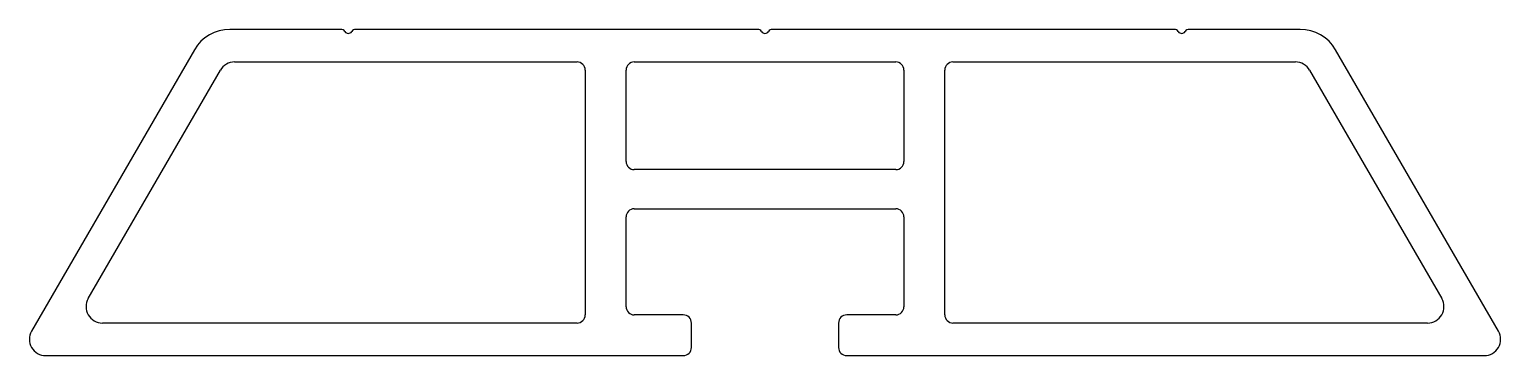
# Model space of a CAD drawing. Extents: x 1.6 to 91.6, y 1.3 to 21.3.
import ezdxf

# ---------------------------------------------------------------- set-up
doc = ezdxf.new("R2010")
doc.units = 0
doc.layers.get('0').update_dxf_attribs({"linetype": 'CONTINUOUS'})

msp = doc.modelspace()

# ---------------------------------------------------------------- linework, layer by layer
for p, q in [((20.63, 21.297), (13.842, 21.297)), ((46.122, 21.297), (21.552, 21.297)), ((71.614, 21.297), (47.044, 21.297)), ((79.325, 21.297), (72.536, 21.297)), ((11.676, 20.047), (1.717, 2.797)), ((91.449, 2.797), (81.49, 20.047)), ((14.13, 19.297), (35.083, 19.297)), ((38.583, 19.297), (54.583, 19.297)), ((58.083, 19.297), (79.036, 19.297)), ((5.181, 4.797), (13.264, 18.797)), ((35.583, 18.797), (35.583, 3.797)), ((38.083, 13.197), (38.083, 18.797)), ((55.083, 18.797), (55.083, 13.197)), ((57.583, 3.797), (57.583, 18.797)), ((79.902, 18.797), (87.985, 4.797)), ((54.583, 12.697), (38.583, 12.697)), ((38.583, 10.297), (54.583, 10.297)), ((38.083, 4.297), (38.083, 9.797)), ((55.083, 9.797), (55.083, 4.297)), ((5.181, 4.797), (5.181, 4.797)), ((41.583, 3.797), (38.583, 3.797)), ((54.583, 3.797), (51.583, 3.797)), ((35.083, 3.297), (6.047, 3.297)), ((42.083, 1.797), (42.083, 3.297)), ((51.083, 3.297), (51.083, 1.797)), ((87.119, 3.297), (58.083, 3.297)), ((2.583, 1.297), (41.583, 1.297)), ((51.583, 1.297), (90.583, 1.297))]:
    msp.add_line(p, q)
for centre, radius, start, end in [((13.842, 18.797), 2.5, 90, 149.99998), ((20.63, 20.997), 0.3, 33.05763, 90), ((21.091, 21.297), 0.25, 213.05763, 326.94237), ((21.552, 20.997), 0.3, 90, 146.94237), ((46.122, 20.997), 0.3, 33.05763, 90), ((46.583, 21.297), 0.25, 213.05763, 326.94237), ((47.044, 20.997), 0.3, 90, 146.94237), ((71.614, 20.997), 0.3, 33.05763, 90), ((72.075, 21.297), 0.25, 213.05763, 326.94237), ((72.536, 20.997), 0.3, 90, 146.94237), ((79.325, 18.797), 2.5, 30.00001, 90), ((14.13, 18.297), 1, 90.00316, 150.00003), ((35.083, 18.797), 0.5, 0.00456, 90.00456), ((38.583, 18.797), 0.5, 90.00456, 180.00456), ((54.583, 18.797), 0.5, 0.00456, 90.00456), ((58.083, 18.797), 0.5, 90.00456, 180.00456), ((79.036, 18.297), 1, 29.99997, 90.00316), ((38.583, 13.197), 0.5, 180.00456, 270.00456), ((54.583, 13.197), 0.5, 270.00456, 0.00456), ((38.583, 9.797), 0.5, 90.00456, 180.00456), ((54.583, 9.797), 0.5, 0.00456, 90.00456), ((6.047, 4.297), 1, 150.00003, 270), ((87.119, 4.297), 1, 270, 29.99998), ((35.083, 3.797), 0.5, 270.00456, 0.00456), ((38.583, 4.297), 0.5, 180.00456, 270.00456), ((41.583, 3.297), 0.5, 0, 90), ((51.583, 3.297), 0.5, 90, 180), ((54.583, 4.297), 0.5, 270.00456, 0.00456), ((58.083, 3.797), 0.5, 180.00456, 270.00456), ((2.583, 2.297), 1, 149.99997, 270), ((90.583, 2.297), 1, 270, 30.00002), ((41.583, 1.797), 0.5, 270, 0), ((51.583, 1.797), 0.5, 180, 270)]:
    msp.add_arc(centre, radius, start, end)

doc.saveas('drawing.dxf')
